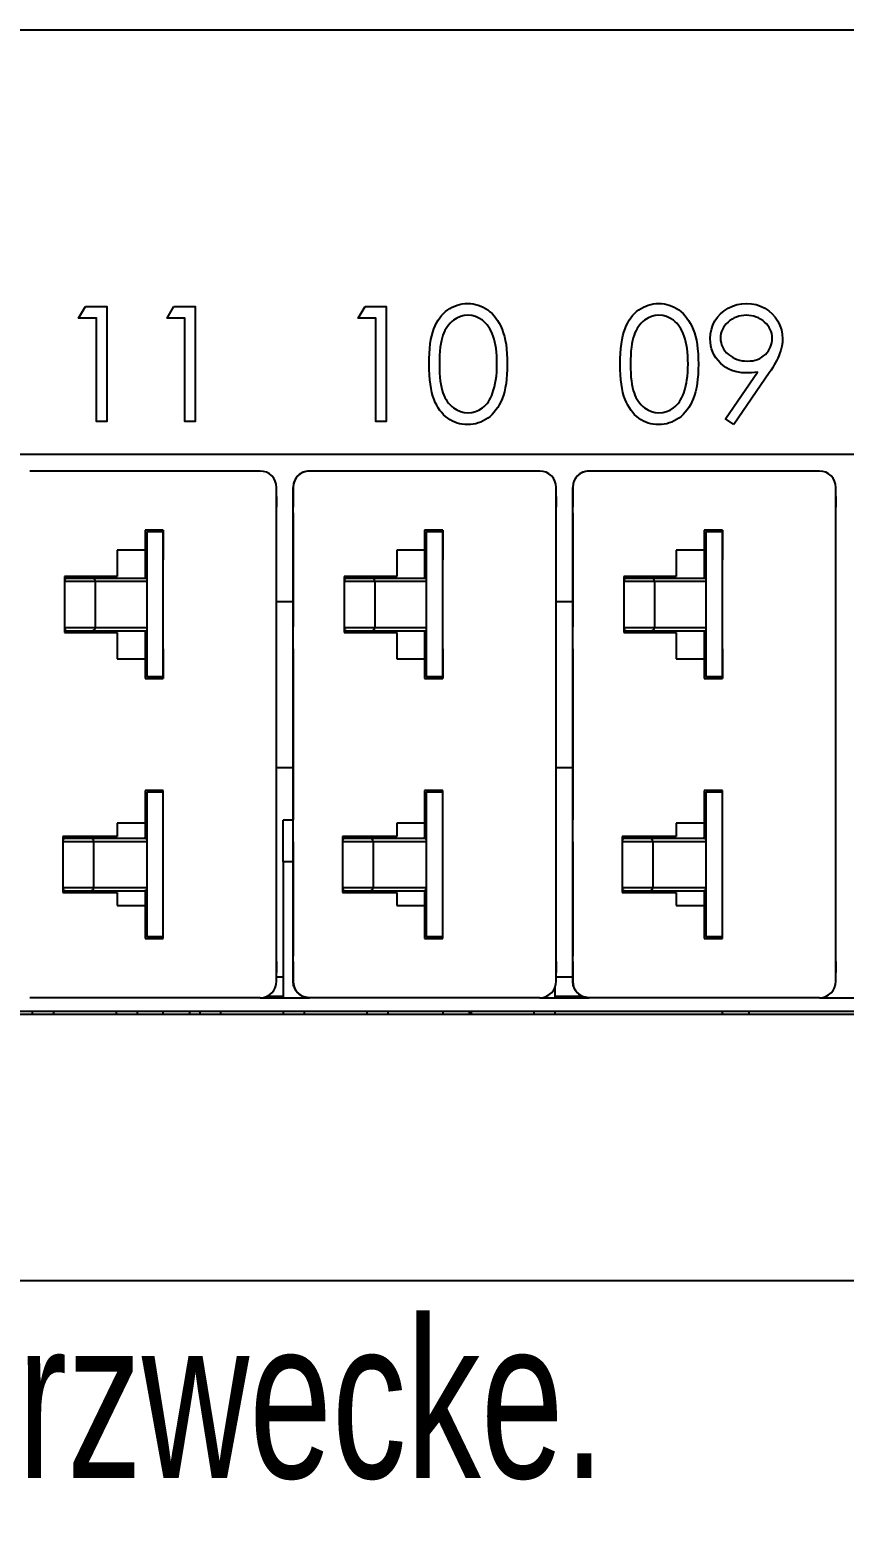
# Model space of a CAD drawing. Header units: millimetres. Extents: x -122 to 43, y -25 to 21.
# Drawn here: x -39.13 to -14.38, y -24.72 to 20.73 of the extents above; entities that cross this region are included whole.
import ezdxf

# ---------------------------------------------------------------- set-up
doc = ezdxf.new("R2010")
doc.units = ezdxf.units.MM
doc.styles.add('SLDTEXTSTYLE0', font='TXT', dxfattribs={"width": 0.7})

msp = doc.modelspace()

# ---------------------------------------------------------------- linework, layer by layer
at = {"color": 7, "linetype": 'Continuous', "lineweight": 25}
for p, q in [((-118.234, 20.729), (38.766, 20.729)), ((26.786, 7.829), (-106.554, 7.829)), ((-32.134, 7.329), (-39.134, 7.329)), ((-23.634, 7.329), (-30.634, 7.329)), ((-15.134, 7.329), (-22.134, 7.329)), ((-31.634, -8.171), (-31.634, 6.829)), ((-31.134, -8.171), (-31.134, 6.829)), ((-31.134, 6.829), (-31.134, 6.829)), ((-23.134, -8.171), (-23.134, 6.829)), ((-22.634, -8.171), (-22.634, 6.829)), ((-22.634, 6.829), (-22.634, 6.829)), ((-14.634, -8.171), (-14.634, 6.829)), ((-35.084, 5.529), (-35.634, 5.529)), ((-35.634, 5.529), (-35.634, 4.079)), ((-35.584, 5.479), (-35.584, 1.079)), ((-35.084, 5.479), (-35.584, 5.479)), ((-35.084, 1.029), (-35.084, 5.529)), ((-35.084, 5.529), (-35.084, 4.629)), ((-26.584, 5.529), (-27.134, 5.529)), ((-27.134, 5.529), (-27.134, 4.079)), ((-27.084, 5.479), (-27.084, 1.079)), ((-26.584, 5.479), (-27.084, 5.479)), ((-26.584, 1.029), (-26.584, 5.529)), ((-26.584, 5.529), (-26.584, 4.629)), ((-18.084, 5.529), (-18.634, 5.529)), ((-18.634, 5.529), (-18.634, 4.079)), ((-18.084, 5.479), (-18.584, 5.479)), ((-18.584, 5.479), (-18.584, 1.079)), ((-18.084, 1.029), (-18.084, 5.529)), ((-18.084, 5.529), (-18.084, 4.629)), ((-31.134, -6.671), (-31.134, 5.329)), ((-22.634, -6.671), (-22.634, 5.329)), ((-35.634, 4.929), (-36.484, 4.929)), ((-36.484, 4.929), (-36.484, 4.129)), ((-27.134, 4.929), (-27.984, 4.929)), ((-27.984, 4.929), (-27.984, 4.129)), ((-18.634, 4.929), (-19.484, 4.929)), ((-19.484, 4.929), (-19.484, 4.129)), ((-38.084, 4.129), (-38.084, 2.429)), ((-36.484, 4.129), (-38.084, 4.129)), ((-35.584, 4.529), (-35.634, 4.529)), ((-29.584, 4.129), (-29.584, 2.429)), ((-27.984, 4.129), (-29.584, 4.129)), ((-27.084, 4.529), (-27.134, 4.529)), ((-21.084, 4.129), (-21.084, 2.429)), ((-19.484, 4.129), (-21.084, 4.129)), ((-18.584, 4.529), (-18.634, 4.529)), ((-38.084, 4.079), (-35.584, 4.079)), ((-38.084, 3.979), (-35.584, 3.979)), ((-37.148, 3.979), (-37.148, 2.579)), ((-29.584, 4.079), (-27.084, 4.079)), ((-29.584, 3.979), (-27.084, 3.979)), ((-28.648, 3.979), (-28.648, 2.579)), ((-21.084, 4.079), (-18.584, 4.079)), ((-21.084, 3.979), (-18.584, 3.979)), ((-20.148, 3.979), (-20.148, 2.579)), ((-31.634, 3.369), (-31.134, 3.369)), ((-23.134, 3.369), (-22.634, 3.369)), ((-38.084, 2.579), (-35.584, 2.579)), ((-38.084, 2.479), (-35.584, 2.479)), ((-38.084, 2.429), (-36.484, 2.429)), ((-36.484, 2.429), (-36.484, 1.629)), ((-35.634, 2.479), (-35.634, 1.029)), ((-29.584, 2.579), (-27.084, 2.579)), ((-29.584, 2.479), (-27.084, 2.479)), ((-29.584, 2.429), (-27.984, 2.429)), ((-27.984, 2.429), (-27.984, 1.629)), ((-27.134, 2.479), (-27.134, 1.029)), ((-21.084, 2.579), (-18.584, 2.579)), ((-21.084, 2.479), (-18.584, 2.479)), ((-21.084, 2.429), (-19.484, 2.429)), ((-19.484, 2.429), (-19.484, 1.629)), ((-18.634, 2.479), (-18.634, 1.029)), ((-35.634, 2.029), (-35.584, 2.029)), ((-35.084, 1.929), (-35.084, 1.029)), ((-27.134, 2.029), (-27.084, 2.029)), ((-26.584, 1.929), (-26.584, 1.029)), ((-18.634, 2.029), (-18.584, 2.029)), ((-18.084, 1.929), (-18.084, 1.029)), ((-36.484, 1.629), (-35.634, 1.629)), ((-27.984, 1.629), (-27.134, 1.629)), ((-19.484, 1.629), (-18.634, 1.629)), ((-35.634, 1.029), (-35.084, 1.029)), ((-35.084, 1.079), (-35.584, 1.079)), ((-27.134, 1.029), (-26.584, 1.029)), ((-26.584, 1.079), (-27.084, 1.079)), ((-18.634, 1.029), (-18.084, 1.029)), ((-18.084, 1.079), (-18.584, 1.079)), ((-31.134, -1.686), (-31.634, -1.686)), ((-22.634, -1.686), (-23.134, -1.686)), ((-35.084, -2.371), (-35.634, -2.371)), ((-35.634, -2.371), (-35.634, -3.821)), ((-35.584, -2.421), (-35.584, -6.821)), ((-35.084, -2.421), (-35.584, -2.421)), ((-35.084, -6.871), (-35.084, -2.371)), ((-26.584, -2.371), (-27.134, -2.371)), ((-27.134, -2.371), (-27.134, -3.821)), ((-27.084, -2.421), (-27.084, -6.821)), ((-26.584, -2.421), (-27.084, -2.421)), ((-26.584, -6.871), (-26.584, -2.371)), ((-18.084, -2.371), (-18.634, -2.371)), ((-18.634, -2.371), (-18.634, -3.821)), ((-18.084, -2.421), (-18.584, -2.421)), ((-18.584, -2.421), (-18.584, -6.821)), ((-18.084, -6.871), (-18.084, -2.371)), ((-35.584, -3.371), (-36.484, -3.371)), ((-36.484, -3.371), (-36.484, -3.771)), ((-31.134, -3.274), (-31.431, -3.274)), ((-27.084, -3.371), (-27.984, -3.371)), ((-27.984, -3.371), (-27.984, -3.771)), ((-18.584, -3.371), (-19.484, -3.371)), ((-19.484, -3.371), (-19.484, -3.771)), ((-38.134, -3.771), (-38.134, -5.471)), ((-36.484, -3.771), (-38.134, -3.771)), ((-38.134, -3.821), (-35.634, -3.821)), ((-38.134, -3.921), (-35.584, -3.921)), ((-37.198, -3.921), (-37.198, -5.321)), ((-31.431, -3.909), (-31.431, -3.909)), ((-29.634, -3.771), (-29.634, -5.471)), ((-27.984, -3.771), (-29.634, -3.771)), ((-29.634, -3.821), (-27.134, -3.821)), ((-29.634, -3.921), (-27.084, -3.921)), ((-28.698, -3.921), (-28.698, -5.321)), ((-21.134, -3.771), (-21.134, -5.471)), ((-19.484, -3.771), (-21.134, -3.771)), ((-21.134, -3.821), (-18.634, -3.821)), ((-21.134, -3.921), (-18.584, -3.921)), ((-20.198, -3.921), (-20.198, -5.321)), ((-31.431, -4.544), (-31.431, -8.671)), ((-31.134, -4.544), (-31.431, -4.544)), ((-38.134, -5.321), (-35.584, -5.321)), ((-38.134, -5.421), (-35.634, -5.421)), ((-35.634, -5.421), (-35.634, -6.871)), ((-29.634, -5.321), (-27.084, -5.321)), ((-29.634, -5.421), (-27.134, -5.421)), ((-27.134, -5.421), (-27.134, -6.871)), ((-21.134, -5.321), (-18.584, -5.321)), ((-21.134, -5.421), (-18.634, -5.421)), ((-18.634, -5.421), (-18.634, -6.871)), ((-38.134, -5.471), (-36.484, -5.471)), ((-36.484, -5.471), (-36.484, -5.871)), ((-36.484, -5.871), (-35.584, -5.871)), ((-29.634, -5.471), (-27.984, -5.471)), ((-27.984, -5.471), (-27.984, -5.871)), ((-27.984, -5.871), (-27.084, -5.871)), ((-21.134, -5.471), (-19.484, -5.471)), ((-19.484, -5.471), (-19.484, -5.871)), ((-19.484, -5.871), (-18.584, -5.871)), ((-35.634, -6.871), (-35.084, -6.871)), ((-35.084, -6.821), (-35.584, -6.821)), ((-27.134, -6.871), (-26.584, -6.871)), ((-26.584, -6.821), (-27.084, -6.821)), ((-18.634, -6.871), (-18.084, -6.871)), ((-18.084, -6.821), (-18.584, -6.821)), ((-31.634, -8.036), (-31.431, -8.036)), ((-31.134, -8.171), (-31.134, -8.171)), ((-23.134, -8.036), (-22.634, -8.036)), ((-22.634, -8.171), (-22.634, -8.171)), ((-31.431, -8.631), (-31.938, -8.631)), ((-23.176, -8.373), (-23.176, -8.671)), ((-22.33, -8.631), (-23.176, -8.631)), ((-107.142, -9.083), (27.375, -9.083)), ((-32.134, -8.671), (-39.134, -8.671)), ((-39.051, -9.171), (-39.051, -9.083)), ((-38.416, -9.083), (-38.416, -9.171)), ((-36.511, -9.083), (-36.511, -9.171)), ((-35.876, -9.083), (-35.876, -9.171)), ((-35.084, -9.171), (-35.084, -9.083)), ((-34.284, -9.083), (-34.284, -9.171)), ((-33.971, -9.083), (-33.971, -9.171)), ((-33.336, -9.083), (-33.336, -9.171)), ((-32.134, -8.671), (-30.634, -8.671)), ((-31.431, -9.083), (-31.431, -9.171)), ((-30.796, -9.083), (-30.796, -9.171)), ((-23.634, -8.671), (-30.634, -8.671)), ((-28.891, -9.083), (-28.891, -9.171)), ((-28.256, -9.083), (-28.256, -9.171)), ((-26.584, -9.083), (-26.584, -9.171)), ((-25.784, -9.083), (-25.784, -9.171)), ((-25.716, -9.083), (-25.716, -9.171)), ((-23.811, -9.083), (-23.811, -9.171)), ((-23.634, -8.671), (-22.134, -8.671)), ((-23.176, -9.083), (-23.176, -9.171)), ((-15.134, -8.671), (-22.134, -8.671)), ((-18.084, -9.171), (-18.084, -9.083)), ((-17.284, -9.083), (-17.284, -9.171)), ((-15.134, -8.671), (-13.634, -8.671)), ((-106.554, -9.171), (26.786, -9.171)), ((38.766, -17.271), (-118.234, -17.271))]:
    msp.add_line(p, q, dxfattribs=at)
at = {"color": 7, "linetype": 'Continuous', "flags": 128}
for points in [[(-37.447, 12.329), (-36.8, 12.329), (-36.8, 12.329), (-36.8, 8.829), (-36.8, 8.829), (-37.114, 8.829), (-37.114, 8.829), (-37.114, 11.97), (-37.114, 11.97), (-37.653, 11.97), (-37.653, 11.97), (-37.447, 12.329)], [(-34.755, 12.329), (-34.108, 12.329), (-34.108, 12.329), (-34.108, 8.829), (-34.108, 8.829), (-34.422, 8.829), (-34.422, 8.829), (-34.422, 11.97), (-34.422, 11.97), (-34.961, 11.97), (-34.961, 11.97), (-34.755, 12.329)], [(-28.947, 12.329), (-28.3, 12.329), (-28.3, 12.329), (-28.3, 8.829), (-28.3, 8.829), (-28.614, 8.829), (-28.614, 8.829), (-28.614, 11.97), (-28.614, 11.97), (-29.153, 11.97), (-29.153, 11.97), (-28.947, 12.329)], [(-26.999, 10.577), (-26.997, 10.746), (-26.99, 10.904), (-26.978, 11.053), (-26.962, 11.192), (-26.941, 11.321), (-26.916, 11.44), (-26.885, 11.55), (-26.851, 11.649), (-26.812, 11.741), (-26.77, 11.827), (-26.723, 11.907), (-26.672, 11.982), (-26.618, 12.051), (-26.561, 12.114), (-26.499, 12.171), (-26.433, 12.223), (-26.364, 12.268), (-26.294, 12.308), (-26.221, 12.342), (-26.146, 12.369), (-26.07, 12.391), (-25.991, 12.407), (-25.912, 12.416), (-25.829, 12.418), (-25.829, 12.418), (-25.745, 12.416), (-25.663, 12.407), (-25.584, 12.391), (-25.506, 12.369), (-25.431, 12.342), (-25.357, 12.308), (-25.285, 12.268), (-25.215, 12.222), (-25.149, 12.17), (-25.085, 12.111), (-25.025, 12.047), (-24.969, 11.977), (-24.917, 11.9), (-24.868, 11.817), (-24.823, 11.728), (-24.781, 11.633), (-24.743, 11.53), (-24.711, 11.419), (-24.683, 11.3), (-24.661, 11.173), (-24.643, 11.037), (-24.631, 10.891), (-24.624, 10.739), (-24.621, 10.577), (-24.621, 10.577), (-24.624, 10.417), (-24.631, 10.265), (-24.643, 10.12), (-24.66, 9.985), (-24.682, 9.858), (-24.71, 9.739), (-24.741, 9.629), (-24.779, 9.527), (-24.82, 9.432), (-24.865, 9.344), (-24.913, 9.261), (-24.966, 9.184), (-25.022, 9.113), (-25.082, 9.049), (-25.146, 8.99), (-25.213, 8.937), (-25.283, 8.891), (-25.356, 8.85), (-25.43, 8.817), (-25.506, 8.789), (-25.583, 8.767), (-25.663, 8.752), (-25.745, 8.742), (-25.829, 8.739), (-25.829, 8.739), (-25.912, 8.742), (-25.991, 8.751), (-26.07, 8.766), (-26.146, 8.787), (-26.22, 8.814), (-26.292, 8.848), (-26.362, 8.887), (-26.43, 8.932), (-26.496, 8.983), (-26.557, 9.04), (-26.615, 9.103), (-26.669, 9.172), (-26.719, 9.247), (-26.766, 9.327), (-26.81, 9.414), (-26.849, 9.507), (-26.884, 9.607), (-26.915, 9.717), (-26.94, 9.837), (-26.961, 9.966), (-26.978, 10.104), (-26.99, 10.253), (-26.997, 10.41), (-26.999, 10.577)], [(-21.191, 10.577), (-21.189, 10.746), (-21.182, 10.904), (-21.17, 11.053), (-21.154, 11.192), (-21.134, 11.321), (-21.108, 11.44), (-21.078, 11.55), (-21.043, 11.649), (-21.005, 11.741), (-20.962, 11.827), (-20.915, 11.907), (-20.865, 11.982), (-20.811, 12.051), (-20.753, 12.114), (-20.691, 12.171), (-20.625, 12.223), (-20.557, 12.268), (-20.486, 12.308), (-20.414, 12.342), (-20.339, 12.369), (-20.262, 12.391), (-20.184, 12.407), (-20.104, 12.416), (-20.021, 12.418), (-20.021, 12.418), (-19.938, 12.416), (-19.856, 12.407), (-19.776, 12.391), (-19.699, 12.369), (-19.623, 12.342), (-19.549, 12.308), (-19.477, 12.268), (-19.408, 12.222), (-19.341, 12.17), (-19.277, 12.111), (-19.218, 12.047), (-19.162, 11.977), (-19.109, 11.9), (-19.06, 11.817), (-19.015, 11.728), (-18.973, 11.633), (-18.936, 11.53), (-18.903, 11.419), (-18.875, 11.3), (-18.853, 11.173), (-18.836, 11.037), (-18.823, 10.891), (-18.816, 10.739), (-18.813, 10.577), (-18.813, 10.577), (-18.816, 10.417), (-18.823, 10.265), (-18.836, 10.12), (-18.852, 9.985), (-18.875, 9.858), (-18.902, 9.739), (-18.934, 9.629), (-18.971, 9.527), (-19.012, 9.432), (-19.057, 9.344), (-19.105, 9.261), (-19.158, 9.184), (-19.214, 9.113), (-19.274, 9.049), (-19.338, 8.99), (-19.406, 8.937), (-19.476, 8.891), (-19.548, 8.85), (-19.622, 8.817), (-19.698, 8.789), (-19.776, 8.767), (-19.856, 8.752), (-19.938, 8.742), (-20.021, 8.739), (-20.021, 8.739), (-20.104, 8.742), (-20.184, 8.751), (-20.262, 8.766), (-20.338, 8.787), (-20.412, 8.814), (-20.485, 8.848), (-20.555, 8.887), (-20.623, 8.932), (-20.688, 8.983), (-20.75, 9.04), (-20.807, 9.103), (-20.861, 9.172), (-20.912, 9.247), (-20.959, 9.327), (-21.002, 9.414), (-21.041, 9.507), (-21.076, 9.607), (-21.107, 9.717), (-21.132, 9.837), (-21.153, 9.966), (-21.17, 10.104), (-21.182, 10.253), (-21.189, 10.41), (-21.191, 10.577)], [(-17.736, 8.739), (-17.987, 8.914), (-17.987, 8.914), (-17.014, 10.336), (-17.014, 10.336), (-17.201, 10.317), (-17.382, 10.31), (-17.382, 10.31), (-17.492, 10.314), (-17.597, 10.328), (-17.699, 10.352), (-17.796, 10.385), (-17.889, 10.427), (-17.977, 10.478), (-18.062, 10.539), (-18.142, 10.609), (-18.215, 10.686), (-18.279, 10.767), (-18.332, 10.853), (-18.376, 10.943), (-18.41, 11.037), (-18.434, 11.136), (-18.449, 11.239), (-18.454, 11.346), (-18.454, 11.346), (-18.445, 11.493), (-18.418, 11.632), (-18.373, 11.764), (-18.311, 11.888), (-18.232, 12.003), (-18.138, 12.105), (-18.029, 12.196), (-17.904, 12.274), (-17.771, 12.337), (-17.632, 12.383), (-17.488, 12.409), (-17.34, 12.418), (-17.34, 12.418), (-17.195, 12.409), (-17.055, 12.383), (-16.921, 12.339), (-16.793, 12.278), (-16.674, 12.2), (-16.569, 12.109), (-16.477, 12.003), (-16.398, 11.883), (-16.336, 11.755), (-16.291, 11.621), (-16.265, 11.485), (-16.255, 11.343), (-16.255, 11.343), (-16.261, 11.233), (-16.277, 11.121), (-16.305, 11.005), (-16.344, 10.887), (-16.368, 10.826), (-16.396, 10.762), (-16.429, 10.695), (-16.466, 10.626), (-16.508, 10.552), (-16.553, 10.476), (-16.604, 10.397), (-16.659, 10.315), (-16.659, 10.315), (-17.736, 8.739)], [(-26.685, 10.579), (-26.683, 10.439), (-26.678, 10.307), (-26.669, 10.183), (-26.658, 10.07), (-26.643, 9.965), (-26.625, 9.868), (-26.603, 9.78), (-26.578, 9.702), (-26.549, 9.629), (-26.517, 9.562), (-26.483, 9.499), (-26.445, 9.441), (-26.404, 9.387), (-26.36, 9.337), (-26.312, 9.292), (-26.261, 9.252), (-26.155, 9.184), (-26.045, 9.137), (-25.933, 9.108), (-25.818, 9.098), (-25.818, 9.098), (-25.703, 9.107), (-25.59, 9.136), (-25.482, 9.182), (-25.378, 9.248), (-25.328, 9.288), (-25.282, 9.332), (-25.238, 9.382), (-25.198, 9.436), (-25.161, 9.494), (-25.126, 9.558), (-25.095, 9.626), (-25.067, 9.699), (-25.067, 9.699), (-25.037, 9.793), (-25.009, 9.891), (-24.987, 9.994), (-24.968, 10.101), (-24.954, 10.213), (-24.943, 10.331), (-24.937, 10.453), (-24.935, 10.579), (-24.935, 10.579), (-24.937, 10.705), (-24.942, 10.826), (-24.952, 10.94), (-24.964, 11.048), (-24.981, 11.152), (-25.001, 11.248), (-25.025, 11.339), (-25.053, 11.425), (-25.084, 11.505), (-25.117, 11.579), (-25.154, 11.647), (-25.193, 11.71), (-25.235, 11.768), (-25.281, 11.82), (-25.328, 11.866), (-25.379, 11.907), (-25.485, 11.973), (-25.593, 12.022), (-25.704, 12.05), (-25.818, 12.06), (-25.818, 12.06), (-25.934, 12.05), (-26.047, 12.022), (-26.156, 11.973), (-26.261, 11.907), (-26.312, 11.867), (-26.359, 11.822), (-26.403, 11.772), (-26.444, 11.718), (-26.482, 11.66), (-26.517, 11.597), (-26.548, 11.529), (-26.577, 11.457), (-26.602, 11.379), (-26.624, 11.291), (-26.643, 11.195), (-26.658, 11.089), (-26.669, 10.975), (-26.678, 10.852), (-26.683, 10.72), (-26.685, 10.579)], [(-20.877, 10.579), (-20.876, 10.439), (-20.87, 10.307), (-20.862, 10.183), (-20.851, 10.07), (-20.835, 9.965), (-20.817, 9.868), (-20.795, 9.78), (-20.77, 9.702), (-20.741, 9.629), (-20.71, 9.562), (-20.675, 9.499), (-20.637, 9.441), (-20.596, 9.387), (-20.552, 9.337), (-20.504, 9.292), (-20.454, 9.252), (-20.347, 9.184), (-20.238, 9.137), (-20.126, 9.108), (-20.011, 9.098), (-20.011, 9.098), (-19.895, 9.107), (-19.783, 9.136), (-19.675, 9.182), (-19.57, 9.248), (-19.521, 9.288), (-19.474, 9.332), (-19.431, 9.382), (-19.39, 9.436), (-19.353, 9.494), (-19.319, 9.558), (-19.288, 9.626), (-19.26, 9.699), (-19.26, 9.699), (-19.229, 9.793), (-19.202, 9.891), (-19.179, 9.994), (-19.16, 10.101), (-19.146, 10.213), (-19.136, 10.331), (-19.129, 10.453), (-19.127, 10.579), (-19.127, 10.579), (-19.129, 10.705), (-19.134, 10.826), (-19.144, 10.94), (-19.157, 11.048), (-19.173, 11.152), (-19.193, 11.248), (-19.218, 11.339), (-19.245, 11.425), (-19.276, 11.505), (-19.309, 11.579), (-19.346, 11.647), (-19.385, 11.71), (-19.427, 11.768), (-19.473, 11.82), (-19.521, 11.866), (-19.571, 11.907), (-19.677, 11.973), (-19.785, 12.022), (-19.896, 12.05), (-20.011, 12.06), (-20.011, 12.06), (-20.126, 12.05), (-20.239, 12.022), (-20.348, 11.973), (-20.454, 11.907), (-20.504, 11.867), (-20.551, 11.822), (-20.595, 11.772), (-20.636, 11.718), (-20.674, 11.66), (-20.709, 11.597), (-20.74, 11.529), (-20.769, 11.457), (-20.794, 11.379), (-20.816, 11.291), (-20.835, 11.195), (-20.85, 11.089), (-20.862, 10.975), (-20.87, 10.852), (-20.876, 10.72), (-20.877, 10.579)], [(-17.324, 10.668), (-17.24, 10.672), (-17.162, 10.681), (-17.087, 10.697), (-17.017, 10.72), (-16.95, 10.748), (-16.888, 10.783), (-16.83, 10.824), (-16.776, 10.872), (-16.728, 10.924), (-16.686, 10.979), (-16.65, 11.037), (-16.621, 11.097), (-16.598, 11.16), (-16.582, 11.225), (-16.573, 11.293), (-16.569, 11.364), (-16.569, 11.364), (-16.573, 11.435), (-16.584, 11.503), (-16.602, 11.568), (-16.627, 11.631), (-16.659, 11.691), (-16.698, 11.748), (-16.745, 11.804), (-16.799, 11.855), (-16.858, 11.903), (-16.92, 11.945), (-16.985, 11.98), (-17.053, 12.008), (-17.124, 12.031), (-17.198, 12.047), (-17.276, 12.056), (-17.356, 12.06), (-17.356, 12.06), (-17.436, 12.056), (-17.512, 12.047), (-17.586, 12.031), (-17.657, 12.008), (-17.725, 11.98), (-17.79, 11.945), (-17.852, 11.903), (-17.911, 11.855), (-17.965, 11.804), (-18.011, 11.748), (-18.05, 11.691), (-18.083, 11.631), (-18.108, 11.568), (-18.126, 11.503), (-18.136, 11.435), (-18.14, 11.364), (-18.14, 11.364), (-18.136, 11.293), (-18.125, 11.225), (-18.106, 11.16), (-18.08, 11.097), (-18.047, 11.037), (-18.005, 10.979), (-17.957, 10.924), (-17.901, 10.872), (-17.84, 10.824), (-17.775, 10.783), (-17.707, 10.748), (-17.637, 10.72), (-17.564, 10.697), (-17.487, 10.681), (-17.407, 10.672), (-17.324, 10.668)]]:
    msp.add_lwpolyline(points, dxfattribs=at)
at = {"color": 7, "linetype": 'Continuous', "lineweight": 25, "flags": 128}
for points in [[(-31.134, 5.329), (-31.134, 5.621), (-31.134, 5.903), (-31.134, 6.162), (-31.134, 6.389), (-31.134, 6.576), (-31.134, 6.715), (-31.134, 6.8), (-31.134, 6.829)], [(-31.134, 6.829), (-31.134, 6.574), (-31.134, 6.385), (-31.134, 6.268), (-31.134, 6.229), (-31.134, 6.268), (-31.134, 6.385), (-31.134, 6.574), (-31.134, 6.829)], [(-31.134, 6.829), (-31.134, 6.574), (-31.134, 6.385), (-31.134, 6.268), (-31.134, 6.229), (-31.134, 6.268), (-31.134, 6.385), (-31.134, 6.574), (-31.134, 6.829)], [(-31.134, 6.829), (-31.134, 6.574), (-31.134, 6.385), (-31.134, 6.268), (-31.134, 6.229), (-31.134, 6.268), (-31.134, 6.385), (-31.134, 6.574), (-31.134, 6.829)], [(-22.634, 5.329), (-22.634, 5.621), (-22.634, 5.903), (-22.634, 6.162), (-22.634, 6.389), (-22.634, 6.576), (-22.634, 6.715), (-22.634, 6.8), (-22.634, 6.829)], [(-22.634, 6.829), (-22.634, 6.574), (-22.634, 6.385), (-22.634, 6.268), (-22.634, 6.229), (-22.634, 6.268), (-22.634, 6.385), (-22.634, 6.574), (-22.634, 6.829)], [(-22.634, 6.829), (-22.634, 6.574), (-22.634, 6.385), (-22.634, 6.268), (-22.634, 6.229), (-22.634, 6.268), (-22.634, 6.385), (-22.634, 6.574), (-22.634, 6.829)], [(-22.634, 6.829), (-22.634, 6.574), (-22.634, 6.385), (-22.634, 6.268), (-22.634, 6.229), (-22.634, 6.268), (-22.634, 6.385), (-22.634, 6.574), (-22.634, 6.829)], [(-31.634, 6.558), (-31.634, 6.395), (-31.634, 6.285), (-31.634, 6.233), (-31.634, 6.229)], [(-23.134, 6.558), (-23.134, 6.395), (-23.134, 6.285), (-23.134, 6.233), (-23.134, 6.229)], [(-14.634, 6.558), (-14.634, 6.395), (-14.634, 6.285), (-14.634, 6.233), (-14.634, 6.229)], [(-31.134, 4.329), (-31.134, 4.822), (-31.134, 5.275), (-31.134, 5.651), (-31.134, 5.921), (-31.134, 6.061), (-31.134, 6.061), (-31.134, 5.921), (-31.134, 5.651), (-31.134, 5.275), (-31.134, 4.822), (-31.134, 4.329), (-31.134, 3.836), (-31.134, 3.383), (-31.134, 3.006), (-31.134, 2.737), (-31.134, 2.597), (-31.134, 2.597), (-31.134, 2.737), (-31.134, 3.006), (-31.134, 3.383), (-31.134, 3.836), (-31.134, 4.329)], [(-22.634, 4.329), (-22.634, 4.822), (-22.634, 5.275), (-22.634, 5.651), (-22.634, 5.921), (-22.634, 6.061), (-22.634, 6.061), (-22.634, 5.921), (-22.634, 5.651), (-22.634, 5.275), (-22.634, 4.822), (-22.634, 4.329), (-22.634, 3.836), (-22.634, 3.383), (-22.634, 3.006), (-22.634, 2.737), (-22.634, 2.597), (-22.634, 2.597), (-22.634, 2.737), (-22.634, 3.006), (-22.634, 3.383), (-22.634, 3.836), (-22.634, 4.329)], [(-35.584, 4.529), (-35.584, 4.61), (-35.584, 4.61), (-35.584, 4.466), (-35.584, 4.193), (-35.584, 3.821), (-35.584, 3.39), (-35.584, 2.947), (-35.584, 2.54), (-35.584, 2.213), (-35.584, 2.002), (-35.584, 1.929), (-35.584, 1.929)], [(-27.084, 4.529), (-27.084, 4.61), (-27.084, 4.61), (-27.084, 4.466), (-27.084, 4.193), (-27.084, 3.821), (-27.084, 3.39), (-27.084, 2.947), (-27.084, 2.54), (-27.084, 2.213), (-27.084, 2.002), (-27.084, 1.929), (-27.084, 1.929)], [(-18.584, 4.529), (-18.584, 4.61), (-18.584, 4.61), (-18.584, 4.466), (-18.584, 4.193), (-18.584, 3.821), (-18.584, 3.39), (-18.584, 2.947), (-18.584, 2.54), (-18.584, 2.213), (-18.584, 2.002), (-18.584, 1.929), (-18.584, 1.929)], [(-31.134, -0.671), (-31.134, -0.072), (-31.134, 0.496), (-31.134, 1), (-31.134, 1.414), (-31.134, 1.716), (-31.134, 1.889), (-31.134, 1.924), (-31.134, 1.82), (-31.134, 1.58), (-31.134, 1.22), (-31.134, 0.757), (-31.134, 0.218), (-31.134, -0.369), (-31.134, -0.973), (-31.134, -1.561), (-31.134, -2.1), (-31.134, -2.562), (-31.134, -2.923), (-31.134, -3.162), (-31.134, -3.267), (-31.134, -3.232), (-31.134, -3.059), (-31.134, -2.757), (-31.134, -2.343), (-31.134, -1.838), (-31.134, -1.271), (-31.134, -0.671)], [(-31.134, -0.671), (-31.134, -0.072), (-31.134, 0.496), (-31.134, 1), (-31.134, 1.414), (-31.134, 1.716), (-31.134, 1.889), (-31.134, 1.924), (-31.134, 1.82), (-31.134, 1.58), (-31.134, 1.22), (-31.134, 0.757), (-31.134, 0.218), (-31.134, -0.369), (-31.134, -0.973), (-31.134, -1.561), (-31.134, -2.1), (-31.134, -2.562), (-31.134, -2.923), (-31.134, -3.162), (-31.134, -3.267), (-31.134, -3.232), (-31.134, -3.059), (-31.134, -2.757), (-31.134, -2.343), (-31.134, -1.838), (-31.134, -1.271), (-31.134, -0.671)], [(-22.634, -0.671), (-22.634, -0.072), (-22.634, 0.496), (-22.634, 1), (-22.634, 1.414), (-22.634, 1.716), (-22.634, 1.889), (-22.634, 1.924), (-22.634, 1.82), (-22.634, 1.58), (-22.634, 1.22), (-22.634, 0.757), (-22.634, 0.218), (-22.634, -0.369), (-22.634, -0.973), (-22.634, -1.561), (-22.634, -2.1), (-22.634, -2.562), (-22.634, -2.923), (-22.634, -3.162), (-22.634, -3.267), (-22.634, -3.232), (-22.634, -3.059), (-22.634, -2.757), (-22.634, -2.343), (-22.634, -1.838), (-22.634, -1.271), (-22.634, -0.671)], [(-22.634, -0.671), (-22.634, -0.072), (-22.634, 0.496), (-22.634, 1), (-22.634, 1.414), (-22.634, 1.716), (-22.634, 1.889), (-22.634, 1.924), (-22.634, 1.82), (-22.634, 1.58), (-22.634, 1.22), (-22.634, 0.757), (-22.634, 0.218), (-22.634, -0.369), (-22.634, -0.973), (-22.634, -1.561), (-22.634, -2.1), (-22.634, -2.562), (-22.634, -2.923), (-22.634, -3.162), (-22.634, -3.267), (-22.634, -3.232), (-22.634, -3.059), (-22.634, -2.757), (-22.634, -2.343), (-22.634, -1.838), (-22.634, -1.271), (-22.634, -0.671)], [(-35.584, -3.371), (-35.584, -3.29), (-35.584, -3.29), (-35.584, -3.434), (-35.584, -3.707), (-35.584, -4.079), (-35.584, -4.51), (-35.584, -4.953), (-35.584, -5.36), (-35.584, -5.687), (-35.584, -5.898), (-35.584, -5.971), (-35.584, -5.971)], [(-31.431, -4.544), (-31.431, -4.296), (-31.431, -4.058), (-31.431, -3.838), (-31.431, -3.646), (-31.431, -3.488), (-31.431, -3.37), (-31.431, -3.298), (-31.431, -3.274)], [(-27.084, -3.371), (-27.084, -3.29), (-27.084, -3.29), (-27.084, -3.434), (-27.084, -3.707), (-27.084, -4.079), (-27.084, -4.51), (-27.084, -4.953), (-27.084, -5.36), (-27.084, -5.687), (-27.084, -5.898), (-27.084, -5.971), (-27.084, -5.971)], [(-18.584, -3.371), (-18.584, -3.29), (-18.584, -3.29), (-18.584, -3.434), (-18.584, -3.707), (-18.584, -4.079), (-18.584, -4.51), (-18.584, -4.953), (-18.584, -5.36), (-18.584, -5.687), (-18.584, -5.898), (-18.584, -5.971), (-18.584, -5.971)], [(-31.431, -4.544), (-31.431, -4.42), (-31.431, -4.301), (-31.431, -4.191), (-31.431, -4.095), (-31.431, -4.016), (-31.431, -3.957), (-31.431, -3.921), (-31.431, -3.909)], [(-31.134, -5.671), (-31.134, -5.178), (-31.134, -4.725), (-31.134, -4.349), (-31.134, -4.079), (-31.134, -3.939), (-31.134, -3.939), (-31.134, -4.079), (-31.134, -4.349), (-31.134, -4.725), (-31.134, -5.178), (-31.134, -5.671), (-31.134, -6.164), (-31.134, -6.617), (-31.134, -6.994), (-31.134, -7.263), (-31.134, -7.403), (-31.134, -7.403), (-31.134, -7.263), (-31.134, -6.994), (-31.134, -6.617), (-31.134, -6.164), (-31.134, -5.671)], [(-22.634, -5.671), (-22.634, -5.178), (-22.634, -4.725), (-22.634, -4.349), (-22.634, -4.079), (-22.634, -3.939), (-22.634, -3.939), (-22.634, -4.079), (-22.634, -4.349), (-22.634, -4.725), (-22.634, -5.178), (-22.634, -5.671), (-22.634, -6.164), (-22.634, -6.617), (-22.634, -6.994), (-22.634, -7.263), (-22.634, -7.403), (-22.634, -7.403), (-22.634, -7.263), (-22.634, -6.994), (-22.634, -6.617), (-22.634, -6.164), (-22.634, -5.671)], [(-31.134, -8.171), (-31.134, -8.142), (-31.134, -8.057), (-31.134, -7.918), (-31.134, -7.732), (-31.134, -7.505), (-31.134, -7.245), (-31.134, -6.964), (-31.134, -6.671)], [(-22.634, -8.171), (-22.634, -8.142), (-22.634, -8.057), (-22.634, -7.918), (-22.634, -7.732), (-22.634, -7.505), (-22.634, -7.245), (-22.634, -6.964), (-22.634, -6.671)], [(-31.634, -7.571), (-31.634, -7.576), (-31.634, -7.628), (-31.634, -7.737), (-31.634, -7.901)], [(-31.134, -8.171), (-31.134, -7.917), (-31.134, -7.727), (-31.134, -7.611), (-31.134, -7.571), (-31.134, -7.611), (-31.134, -7.727), (-31.134, -7.917), (-31.134, -8.171)], [(-31.134, -8.171), (-31.134, -7.917), (-31.134, -7.727), (-31.134, -7.611), (-31.134, -7.571), (-31.134, -7.611), (-31.134, -7.727), (-31.134, -7.917), (-31.134, -8.171)], [(-31.134, -8.171), (-31.134, -7.917), (-31.134, -7.727), (-31.134, -7.611), (-31.134, -7.571), (-31.134, -7.611), (-31.134, -7.727), (-31.134, -7.917), (-31.134, -8.171)], [(-23.134, -7.571), (-23.134, -7.576), (-23.134, -7.628), (-23.134, -7.737), (-23.134, -7.901)], [(-22.634, -8.171), (-22.634, -7.917), (-22.634, -7.727), (-22.634, -7.611), (-22.634, -7.571), (-22.634, -7.611), (-22.634, -7.727), (-22.634, -7.917), (-22.634, -8.171)], [(-22.634, -8.171), (-22.634, -7.917), (-22.634, -7.727), (-22.634, -7.611), (-22.634, -7.571), (-22.634, -7.611), (-22.634, -7.727), (-22.634, -7.917), (-22.634, -8.171)], [(-22.634, -8.171), (-22.634, -7.917), (-22.634, -7.727), (-22.634, -7.611), (-22.634, -7.571), (-22.634, -7.611), (-22.634, -7.727), (-22.634, -7.917), (-22.634, -8.171)], [(-14.634, -7.571), (-14.634, -7.576), (-14.634, -7.628), (-14.634, -7.737), (-14.634, -7.901)]]:
    msp.add_lwpolyline(points, dxfattribs=at)
at = {"color": 7, "linetype": 'Continuous', "lineweight": 25}
for centre, radius, start, end in [((-32.134, 6.829), 0.5, 360, 90), ((-30.634, 6.829), 0.5, 90, 180), ((-23.634, 6.829), 0.5, 360, 90), ((-22.134, 6.829), 0.5, 90, 180), ((-15.134, 6.829), 0.5, 360, 90), ((-37.987, 3.979), 0.1, 90, 165.2821), ((-37.246, 3.98), 0.0985, 359.1178, 89.0898), ((-35.614, 3.985), 0.0942, 70.9083, 89.9875), ((-29.487, 3.979), 0.1, 90, 165.2821), ((-28.746, 3.98), 0.0985, 359.1178, 89.0898), ((-27.114, 3.985), 0.0942, 70.9083, 89.9875), ((-20.987, 3.979), 0.1, 90, 165.2821), ((-20.246, 3.98), 0.0985, 359.1178, 89.0898), ((-18.614, 3.985), 0.0942, 70.9083, 89.9875), ((-37.987, 2.579), 0.1, 194.6976, 270), ((-37.246, 2.577), 0.0985, 270.9102, 0.8822), ((-35.614, 2.573), 0.0942, 270.0125, 289.0917), ((-29.487, 2.579), 0.1, 194.6976, 270), ((-28.746, 2.577), 0.0985, 270.9102, 0.8822), ((-27.114, 2.573), 0.0942, 270.0125, 289.0917), ((-20.987, 2.579), 0.1, 194.6976, 270), ((-20.246, 2.577), 0.0985, 270.9102, 0.8822), ((-18.614, 2.573), 0.0942, 270.0125, 289.0917), ((-38.037, -3.921), 0.1, 90, 165.2821), ((-37.296, -3.92), 0.0985, 359.1178, 89.0898), ((-35.665, -3.917), 0.0962, 32.3191, 89.7004), ((-29.537, -3.921), 0.1, 90, 165.2821), ((-28.796, -3.92), 0.0985, 359.1178, 89.0898), ((-27.165, -3.917), 0.0962, 32.3191, 89.7004), ((-21.037, -3.921), 0.1, 90, 165.2821), ((-20.296, -3.92), 0.0985, 359.1178, 89.0898), ((-18.665, -3.917), 0.0962, 32.3191, 89.7004), ((-38.037, -5.321), 0.1, 194.6976, 270), ((-37.296, -5.323), 0.0985, 270.9102, 0.8822), ((-35.665, -5.325), 0.0962, 270.2996, 327.6809), ((-29.537, -5.321), 0.1, 194.6976, 270), ((-28.796, -5.323), 0.0985, 270.9102, 0.8822), ((-27.165, -5.325), 0.0962, 270.2996, 327.6809), ((-21.037, -5.321), 0.1, 194.6976, 270), ((-20.296, -5.323), 0.0985, 270.9102, 0.8822), ((-18.665, -5.325), 0.0962, 270.2996, 327.6809), ((-32.134, -8.171), 0.5, 270, 360), ((-30.634, -8.171), 0.5, 180, 270), ((-23.634, -8.171), 0.5, 270, 360), ((-22.134, -8.171), 0.5, 180, 270), ((-15.134, -8.171), 0.5, 270, 360)]:
    msp.add_arc(centre, radius, start, end, dxfattribs=at)
for points, knots in [([(-30.634, 7.329), (-30.71, 7.318), (-30.864, 7.297), (-31.025, 7.158), (-31.117, 6.996), (-31.128, 6.885), (-31.134, 6.829)], [0, 0, 0, 0, 0.278042, 0.557528, 0.778668, 1, 1, 1, 1]), ([(-22.134, 7.329), (-22.21, 7.318), (-22.364, 7.297), (-22.525, 7.158), (-22.617, 6.996), (-22.628, 6.885), (-22.634, 6.829)], [0, 0, 0, 0, 0.278042, 0.557528, 0.778668, 1, 1, 1, 1]), ([(-35.584, 4.079), (-35.584, 4.079), (-35.584, 4.079), (-35.584, 4.079), (-35.584, 4.078), (-35.584, 4.076), (-35.584, 4.074)], [0, 0, 0, 0, 0.332062, 0.433632, 0.492228, 1, 1, 1, 1]), ([(-35.584, 4.073), (-35.584, 4.075), (-35.584, 4.078), (-35.584, 4.079), (-35.584, 4.079), (-35.584, 4.079), (-35.584, 4.079)], [0, 0, 0, 0, 0.507259, 0.56746, 0.66965, 1, 1, 1, 1]), ([(-27.084, 4.079), (-27.084, 4.079), (-27.084, 4.079), (-27.084, 4.079), (-27.084, 4.078), (-27.084, 4.076), (-27.084, 4.074)], [0, 0, 0, 0, 0.332062, 0.433632, 0.492228, 1, 1, 1, 1]), ([(-27.084, 4.073), (-27.084, 4.075), (-27.084, 4.078), (-27.084, 4.079), (-27.084, 4.079), (-27.084, 4.079), (-27.084, 4.079)], [0, 0, 0, 0, 0.507259, 0.56746, 0.66965, 1, 1, 1, 1]), ([(-18.584, 4.079), (-18.584, 4.079), (-18.584, 4.079), (-18.584, 4.079), (-18.584, 4.078), (-18.584, 4.076), (-18.584, 4.074)], [0, 0, 0, 0, 0.332062, 0.433632, 0.492228, 1, 1, 1, 1]), ([(-18.584, 4.073), (-18.584, 4.075), (-18.584, 4.078), (-18.584, 4.079), (-18.584, 4.079), (-18.584, 4.079), (-18.584, 4.079)], [0, 0, 0, 0, 0.507259, 0.56746, 0.66965, 1, 1, 1, 1]), ([(-35.584, 2.479), (-35.584, 2.479), (-35.584, 2.479), (-35.584, 2.479), (-35.584, 2.479), (-35.584, 2.482), (-35.584, 2.485)], [0, 0, 0, 0, 0.328973, 0.431507, 0.492741, 1, 1, 1, 1]), ([(-35.584, 2.484), (-35.584, 2.482), (-35.584, 2.479), (-35.584, 2.479), (-35.584, 2.479), (-35.584, 2.479), (-35.584, 2.479)], [0, 0, 0, 0, 0.507772, 0.565399, 0.666647, 1, 1, 1, 1]), ([(-27.084, 2.479), (-27.084, 2.479), (-27.084, 2.479), (-27.084, 2.479), (-27.084, 2.479), (-27.084, 2.482), (-27.084, 2.485)], [0, 0, 0, 0, 0.328973, 0.431507, 0.492741, 1, 1, 1, 1]), ([(-27.084, 2.484), (-27.084, 2.482), (-27.084, 2.479), (-27.084, 2.479), (-27.084, 2.479), (-27.084, 2.479), (-27.084, 2.479)], [0, 0, 0, 0, 0.507772, 0.565399, 0.666647, 1, 1, 1, 1]), ([(-18.584, 2.479), (-18.584, 2.479), (-18.584, 2.479), (-18.584, 2.479), (-18.584, 2.479), (-18.584, 2.482), (-18.584, 2.485)], [0, 0, 0, 0, 0.328973, 0.431507, 0.492741, 1, 1, 1, 1]), ([(-18.584, 2.484), (-18.584, 2.482), (-18.584, 2.479), (-18.584, 2.479), (-18.584, 2.479), (-18.584, 2.479), (-18.584, 2.479)], [0, 0, 0, 0, 0.507772, 0.565399, 0.666647, 1, 1, 1, 1]), ([(-35.584, -3.87), (-35.584, -3.853), (-35.584, -3.818), (-35.584, -3.85), (-35.584, -3.866)], [0, 0, 0, 0, 0.500427, 1, 1, 1, 1]), ([(-27.084, -3.87), (-27.084, -3.853), (-27.084, -3.818), (-27.084, -3.85), (-27.084, -3.866)], [0, 0, 0, 0, 0.500427, 1, 1, 1, 1]), ([(-18.584, -3.87), (-18.584, -3.853), (-18.584, -3.818), (-18.584, -3.85), (-18.584, -3.866)], [0, 0, 0, 0, 0.500427, 1, 1, 1, 1]), ([(-30.634, -8.671), (-30.71, -8.661), (-30.864, -8.64), (-31.025, -8.5), (-31.117, -8.339), (-31.128, -8.227), (-31.134, -8.171)], [0, 0, 0, 0, 0.2781002, 0.5575326, 0.7786132, 1, 1, 1, 1]), ([(-22.134, -8.671), (-22.21, -8.661), (-22.364, -8.64), (-22.525, -8.5), (-22.617, -8.339), (-22.628, -8.227), (-22.634, -8.171)], [0, 0, 0, 0, 0.2781, 0.557533, 0.778613, 1, 1, 1, 1])]:
    msp.add_open_spline(points, degree=3, knots=knots, dxfattribs=at)

# ---------------------------------------------------------------- texts
at = {"color": 7, "linetype": 'Continuous', "insert": (-122.234, -18.428), "char_height": 4.83362, "attachment_point": 1, "style": 'SLDTEXTSTYLE0'}
msp.add_mtext('SOLIDWORKS Lehrprodukt - Nur für Lehrzwecke.', dxfattribs=at)

doc.saveas('drawing.dxf')
